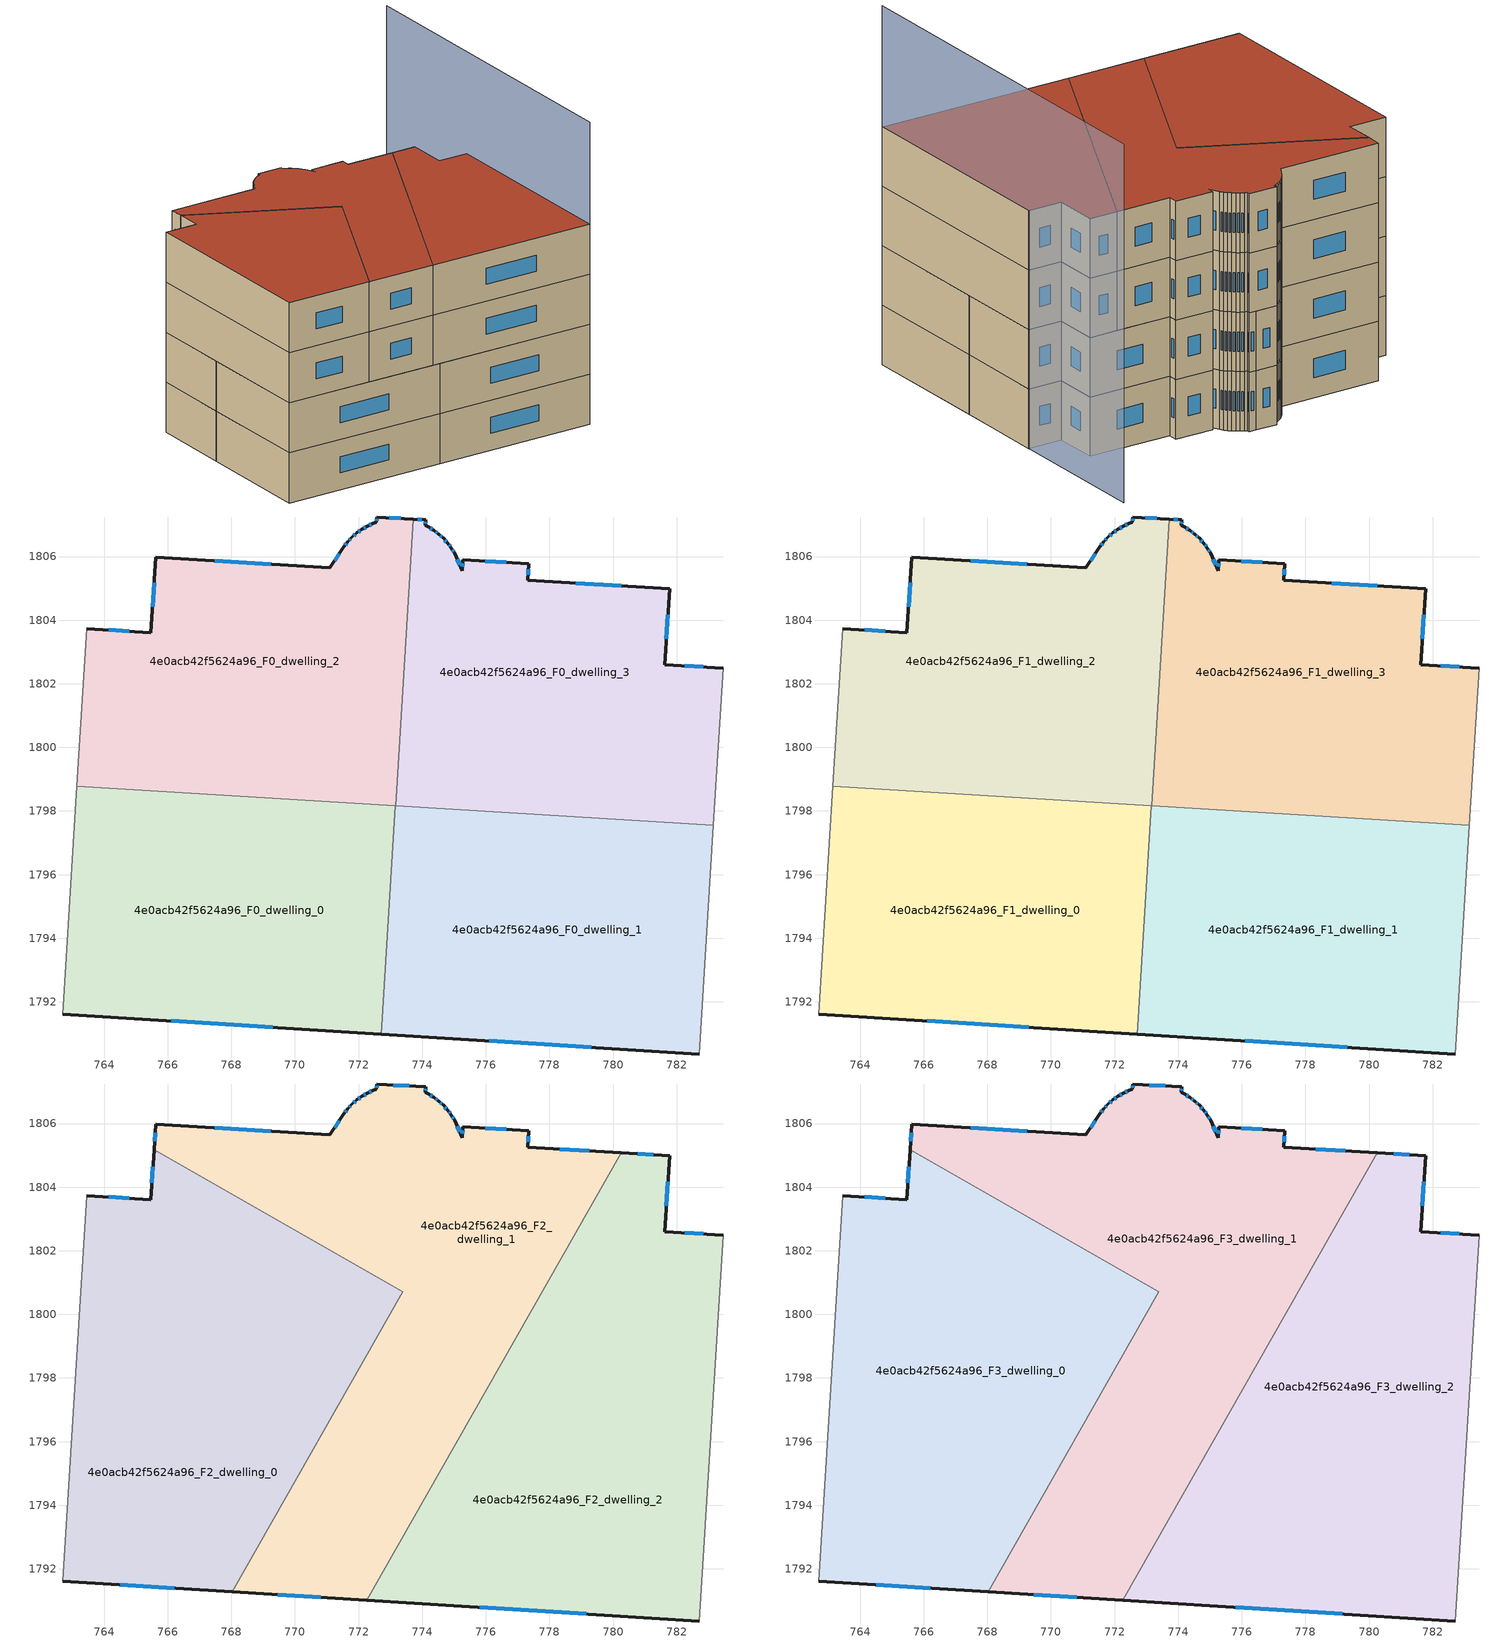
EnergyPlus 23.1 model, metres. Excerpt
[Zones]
4e0acb42f5624a96_F0_dwelling_0
 floor ground (EU_floor_Construction): 773.16,1798.16 772.71,1790.99 762.7,1791.61 763.15,1798.78 z0
 wall outside (EU_wall_Construction): 762.7,1791.61 772.71,1790.99 z0:3
 wall adiabatic (EU_wall_Construction): 763.15,1798.78 762.7,1791.61 z0:3
 wall to 4e0acb42f5624a96_F0_dwelling_1 (EU_wall_Construction): 772.71,1790.99 773.16,1798.16 z0:3
 wall to 4e0acb42f5624a96_F0_dwelling_2 (EU_wall_Construction): 773.16,1798.16 763.15,1798.78 z0:3
 window (EU_Window_Construction): 766.11,1791.4 769.31,1791.2 z1.02:1.98
4e0acb42f5624a96_F0_dwelling_1
 floor ground (EU_floor_Construction): 783.16,1797.55 782.71,1790.36 772.71,1790.99 773.16,1798.16 z0
 wall outside (EU_wall_Construction): 772.71,1790.99 782.71,1790.36 z0:3
 wall adiabatic (EU_wall_Construction): 782.71,1790.36 783.16,1797.55 z0:3
 wall to 4e0acb42f5624a96_F0_dwelling_3 (EU_wall_Construction): 783.16,1797.55 773.16,1798.16 z0:3
 window (EU_Window_Construction): 776.12,1790.77 779.31,1790.57 z1.02:1.98
4e0acb42f5624a96_F0_dwelling_2
 floor ground (EU_floor_Construction): 773.72,1807.17 773.17,1798.16 763.15,1798.78 763.45,1803.73 765.47,1803.61 765.62,1805.98 771.1,1805.64 771.54,1806.3 771.66,1806.47 771.79,1806.61 771.94,1806.74 772.11,1806.85 772.28,1806.96 772.46,1807.04 772.56,1807.07 772.57,1807.24 z0
 wall outside (EU_wall_Construction): 773.72,1807.17 772.57,1807.24 772.56,1807.07 772.46,1807.04 772.28,1806.96 772.11,1806.85 771.94,1806.74 771.79,1806.61 771.66,1806.47 771.54,1806.3 771.1,1805.64 765.62,1805.98 765.47,1803.61 763.45,1803.73 z0:3
 wall to 4e0acb42f5624a96_F0_dwelling_3 (EU_wall_Construction): 773.17,1798.16 773.72,1807.17 z0:3
 wall adiabatic (EU_wall_Construction): 763.45,1803.73 763.15,1798.78 z0:3
 window (EU_Window_Construction): 771.39,1806.08 771.25,1805.87 / 771.62,1806.41 771.58,1806.36 / 771.75,1806.56 771.7,1806.52 / 771.89,1806.7 771.84,1806.65 / 772.05,1806.82 772,1806.78 / 772.22,1806.92 772.17,1806.89 / 772.4,1807.01 772.34,1806.99 / 772.57,1807.18 772.57,1807.13 / 773.33,1807.2 772.96,1807.22 / 764.79,1803.65 764.14,1803.69 / 765.57,1805.17 765.52,1804.42 / 769.24,1805.76 767.49,1805.87 z1.02:1.98
4e0acb42f5624a96_F0_dwelling_3
 floor ground (EU_floor_Construction): 781.78,1804.98 781.63,1802.61 783.46,1802.49 783.16,1797.55 773.17,1798.16 773.72,1807.17 774.11,1807.15 774.1,1806.98 774.2,1806.93 774.37,1806.82 774.52,1806.71 774.67,1806.57 774.81,1806.42 774.92,1806.26 775.02,1806.09 775.26,1805.56 775.28,1805.9 777.35,1805.78 777.32,1805.26 z0
 wall outside (EU_wall_Construction): 783.46,1802.49 781.63,1802.61 781.78,1804.98 777.32,1805.26 777.35,1805.78 775.28,1805.9 775.26,1805.56 775.02,1806.09 774.92,1806.26 774.81,1806.42 774.67,1806.57 774.52,1806.71 774.37,1806.82 774.2,1806.93 774.1,1806.98 774.11,1807.15 773.72,1807.17 z0:3
 wall adiabatic (EU_wall_Construction): 783.16,1797.55 783.46,1802.49 z0:3
 window (EU_Window_Construction): 774.31,1806.86 774.26,1806.89 / 774.47,1806.75 774.42,1806.78 / 774.62,1806.62 774.57,1806.66 / 774.76,1806.47 774.72,1806.52 / 774.88,1806.32 774.84,1806.37 / 774.99,1806.15 774.95,1806.21 / 775.18,1805.74 775.1,1805.91 / 775.27,1805.78 775.27,1805.67 / 776.65,1805.82 775.98,1805.86 / 777.33,1805.43 777.34,1805.6 / 780.26,1805.07 778.84,1805.16 / 781.68,1803.41 781.73,1804.17 / 782.84,1802.53 782.25,1802.57 / 773.98,1807.16 773.86,1807.16 / 774.1,1807.04 774.11,1807.09 z1.02:1.98
4e0acb42f5624a96_F1_dwelling_0
 floor to 4e0acb42f5624a96_F0_dwelling_0 (EU_floor_Construction): 773.16,1798.16 772.71,1790.99 762.7,1791.61 763.15,1798.78 z3
 wall outside (EU_wall_Construction): 762.7,1791.61 772.71,1790.99 z3:6
 wall adiabatic (EU_wall_Construction): 763.15,1798.78 762.7,1791.61 z3:6
 wall to 4e0acb42f5624a96_F1_dwelling_1 (EU_wall_Construction): 772.71,1790.99 773.16,1798.16 z3:6
 wall to 4e0acb42f5624a96_F1_dwelling_2 (EU_wall_Construction): 773.16,1798.16 763.15,1798.78 z3:6
 window (EU_Window_Construction): 766.11,1791.4 769.31,1791.2 z4.02:4.98
4e0acb42f5624a96_F1_dwelling_1
 floor to 4e0acb42f5624a96_F0_dwelling_1 (EU_floor_Construction): 783.16,1797.55 782.71,1790.36 772.71,1790.99 773.16,1798.16 z3
 wall outside (EU_wall_Construction): 772.71,1790.99 782.71,1790.36 z3:6
 wall adiabatic (EU_wall_Construction): 782.71,1790.36 783.16,1797.55 z3:6
 wall to 4e0acb42f5624a96_F1_dwelling_3 (EU_wall_Construction): 783.16,1797.55 773.16,1798.16 z3:6
 window (EU_Window_Construction): 776.12,1790.77 779.31,1790.57 z4.02:4.98
4e0acb42f5624a96_F1_dwelling_2
 floor to 4e0acb42f5624a96_F0_dwelling_2 (EU_floor_Construction): 773.72,1807.17 773.17,1798.16 763.15,1798.78 763.45,1803.73 765.47,1803.61 765.62,1805.98 771.1,1805.64 771.54,1806.3 771.66,1806.47 771.79,1806.61 771.94,1806.74 772.11,1806.85 772.28,1806.96 772.46,1807.04 772.56,1807.07 772.57,1807.24 z3
 wall outside (EU_wall_Construction): 773.72,1807.17 772.57,1807.24 772.56,1807.07 772.46,1807.04 772.28,1806.96 772.11,1806.85 771.94,1806.74 771.79,1806.61 771.66,1806.47 771.54,1806.3 771.1,1805.64 765.62,1805.98 765.47,1803.61 763.45,1803.73 z3:6
 wall to 4e0acb42f5624a96_F1_dwelling_3 (EU_wall_Construction): 773.17,1798.16 773.72,1807.17 z3:6
 wall adiabatic (EU_wall_Construction): 763.45,1803.73 763.15,1798.78 z3:6
 window (EU_Window_Construction): 771.39,1806.08 771.25,1805.87 / 771.62,1806.41 771.58,1806.36 / 771.75,1806.56 771.7,1806.52 / 771.89,1806.7 771.84,1806.65 / 772.05,1806.82 772,1806.78 / 772.22,1806.92 772.17,1806.89 / 772.4,1807.01 772.34,1806.99 / 772.57,1807.18 772.57,1807.13 / 773.33,1807.2 772.96,1807.22 / 764.79,1803.65 764.14,1803.69 / 765.57,1805.17 765.52,1804.42 / 769.24,1805.76 767.49,1805.87 z4.02:4.98
4e0acb42f5624a96_F1_dwelling_3
 floor to 4e0acb42f5624a96_F0_dwelling_3 (EU_floor_Construction): 781.78,1804.98 781.63,1802.61 783.46,1802.49 783.16,1797.55 773.17,1798.16 773.72,1807.17 774.11,1807.15 774.1,1806.98 774.2,1806.93 774.37,1806.82 774.52,1806.71 774.67,1806.57 774.81,1806.42 774.92,1806.26 775.02,1806.09 775.26,1805.56 775.28,1805.9 777.35,1805.78 777.32,1805.26 z3
 wall outside (EU_wall_Construction): 783.46,1802.49 781.63,1802.61 781.78,1804.98 777.32,1805.26 777.35,1805.78 775.28,1805.9 775.26,1805.56 775.02,1806.09 774.92,1806.26 774.81,1806.42 774.67,1806.57 774.52,1806.71 774.37,1806.82 774.2,1806.93 774.1,1806.98 774.11,1807.15 773.72,1807.17 z3:6
 wall adiabatic (EU_wall_Construction): 783.16,1797.55 783.46,1802.49 z3:6
 window (EU_Window_Construction): 774.31,1806.86 774.26,1806.89 / 774.47,1806.75 774.42,1806.78 / 774.62,1806.62 774.57,1806.66 / 774.76,1806.47 774.72,1806.52 / 774.88,1806.32 774.84,1806.37 / 774.99,1806.15 774.95,1806.21 / 775.18,1805.74 775.1,1805.91 / 775.27,1805.78 775.27,1805.67 / 776.65,1805.82 775.98,1805.86 / 777.33,1805.43 777.34,1805.6 / 780.26,1805.07 778.84,1805.16 / 781.68,1803.41 781.73,1804.17 / 782.84,1802.53 782.25,1802.57 / 773.98,1807.16 773.86,1807.16 / 774.1,1807.04 774.11,1807.09 z4.02:4.98
4e0acb42f5624a96_F2_dwelling_0
 floor to 4e0acb42f5624a96_F1_dwelling_0 (EU_floor_Construction): 771.98,1798.24 768.03,1791.28 762.7,1791.61 763.15,1798.78 z6
 floor to 4e0acb42f5624a96_F1_dwelling_2 (EU_floor_Construction): 773.33,1800.76 773.31,1800.58 771.98,1798.24 763.15,1798.78 763.45,1803.73 765.47,1803.61 765.57,1805.17 z6
 wall outside (EU_wall_Construction): 765.57,1805.17 765.47,1803.61 763.45,1803.73 / 762.7,1791.61 768.03,1791.28 z6:9
 wall to 4e0acb42f5624a96_F2_dwelling_1 (EU_wall_Construction): 768.03,1791.28 773.39,1800.72 765.57,1805.17 z6:9
 wall adiabatic (EU_wall_Construction): 763.45,1803.73 762.7,1791.61 z6:9
 window (EU_Window_Construction): 765.54,1804.64 765.51,1804.14 / 764.52,1791.5 766.21,1791.39 / 764.79,1803.65 764.14,1803.69 z7.02:7.98
4e0acb42f5624a96_F2_dwelling_1
 floor to 4e0acb42f5624a96_F1_dwelling_3 (EU_floor_Construction): 780.26,1805.07 776.22,1797.97 773.17,1798.16 773.31,1800.58 773.39,1800.72 773.33,1800.76 773.72,1807.17 774.11,1807.15 774.1,1806.98 774.2,1806.93 774.37,1806.82 774.52,1806.71 774.67,1806.57 774.81,1806.42 774.92,1806.26 775.02,1806.09 775.26,1805.56 775.28,1805.9 777.35,1805.78 777.32,1805.26 z6
 floor to 4e0acb42f5624a96_F1_dwelling_0 (EU_floor_Construction): 773.16,1798.16 772.77,1791.91 772.26,1791.02 768.03,1791.28 771.98,1798.24 z6
 floor to 4e0acb42f5624a96_F1_dwelling_1 (EU_floor_Construction): 776.22,1797.97 772.77,1791.91 773.16,1798.16 z6
 floor to 4e0acb42f5624a96_F1_dwelling_2 (EU_floor_Construction): 773.72,1807.17 773.33,1800.76 765.57,1805.17 765.62,1805.98 771.1,1805.64 771.54,1806.3 771.66,1806.47 771.79,1806.61 771.94,1806.74 772.11,1806.85 772.28,1806.96 772.46,1807.04 772.56,1807.07 772.57,1807.24 z6; 773.31,1800.58 773.17,1798.16 771.98,1798.24 z6
 wall outside (EU_wall_Construction): 780.26,1805.08 777.32,1805.26 777.35,1805.78 775.28,1805.9 775.26,1805.56 775.02,1806.09 774.92,1806.26 774.81,1806.42 774.67,1806.57 774.52,1806.71 774.37,1806.82 774.2,1806.93 774.1,1806.98 774.11,1807.15 772.57,1807.24 772.56,1807.07 772.46,1807.04 772.28,1806.96 772.11,1806.85 771.94,1806.74 771.79,1806.61 771.66,1806.47 771.54,1806.3 771.1,1805.64 765.62,1805.98 765.57,1805.17 / 768.03,1791.28 772.26,1791.01 z6:9
 wall to 4e0acb42f5624a96_F2_dwelling_2 (EU_wall_Construction): 772.26,1791.01 780.26,1805.08 z6:9
 window (EU_Window_Construction): 765.6,1805.71 765.59,1805.45 / 769.24,1805.76 767.49,1805.87 / 771.39,1806.08 771.25,1805.87 / 771.62,1806.41 771.58,1806.36 / 771.75,1806.56 771.7,1806.52 / 771.89,1806.7 771.84,1806.65 / 772.05,1806.82 772,1806.78 / 772.22,1806.92 772.17,1806.89 / 772.4,1807.01 772.34,1806.99 / 772.57,1807.18 772.57,1807.13 / 773.59,1807.18 773.1,1807.21 / 774.1,1807.04 774.11,1807.09 / 774.31,1806.86 774.26,1806.89 / 774.47,1806.75 774.42,1806.78 / 774.62,1806.62 774.57,1806.66 / 774.76,1806.47 774.72,1806.52 / 774.88,1806.32 774.84,1806.37 / 774.99,1806.15 774.95,1806.21 / 775.18,1805.74 775.1,1805.91 / 775.27,1805.78 775.27,1805.67 / 776.65,1805.82 775.98,1805.86 / 777.33,1805.43 777.34,1805.6 / 779.26,1805.14 778.32,1805.2 / 769.47,1791.19 770.82,1791.11 z7.02:7.98
4e0acb42f5624a96_F2_dwelling_2
 floor to 4e0acb42f5624a96_F1_dwelling_1 (EU_floor_Construction): 783.16,1797.55 782.71,1790.36 772.71,1790.99 772.77,1791.91 776.22,1797.97 z6
 floor to 4e0acb42f5624a96_F1_dwelling_3 (EU_floor_Construction): 781.78,1804.98 781.63,1802.61 783.46,1802.49 783.16,1797.55 776.22,1797.97 780.26,1805.07 z6
 floor to 4e0acb42f5624a96_F1_dwelling_0 (EU_floor_Construction): 772.77,1791.91 772.71,1790.99 772.26,1791.02 z6
 wall outside (EU_wall_Construction): 783.46,1802.49 781.63,1802.61 781.78,1804.98 780.26,1805.08 / 772.26,1791.01 782.71,1790.36 z6:9
 wall adiabatic (EU_wall_Construction): 782.71,1790.36 783.46,1802.49 z6:9
 window (EU_Window_Construction): 781.26,1805.01 780.78,1805.04 / 781.68,1803.41 781.73,1804.17 / 782.84,1802.53 782.25,1802.57 / 775.82,1790.79 779.16,1790.58 z7.02:7.98
4e0acb42f5624a96_F3_dwelling_0
 floor to 4e0acb42f5624a96_F2_dwelling_0 (EU_floor_Construction): 773.39,1800.72 768.03,1791.28 762.7,1791.61 763.45,1803.73 765.47,1803.61 765.57,1805.17 z9
 wall outside (EU_wall_Construction): 765.57,1805.17 765.47,1803.61 763.45,1803.73 / 762.7,1791.61 768.03,1791.28 z9:12
 wall to 4e0acb42f5624a96_F3_dwelling_1 (EU_wall_Construction): 768.03,1791.28 773.39,1800.72 765.57,1805.17 z9:12
 wall adiabatic (EU_wall_Construction): 763.45,1803.73 762.7,1791.61 z9:12
 window (EU_Window_Construction): 765.54,1804.64 765.51,1804.14 / 764.52,1791.5 766.21,1791.39 / 764.79,1803.65 764.14,1803.69 z10.02:10.98
 roof outside (EU_roof_Construction): 768.03,1791.28 773.39,1800.72 765.57,1805.17 765.47,1803.61 763.45,1803.73 762.7,1791.61 z12
4e0acb42f5624a96_F3_dwelling_1
 floor to 4e0acb42f5624a96_F2_dwelling_1 (EU_floor_Construction): 780.26,1805.08 772.26,1791.01 768.03,1791.28 773.39,1800.72 765.57,1805.17 765.62,1805.98 771.1,1805.64 771.54,1806.3 771.66,1806.47 771.79,1806.61 771.94,1806.74 772.11,1806.85 772.28,1806.96 772.46,1807.04 772.56,1807.07 772.57,1807.24 774.11,1807.15 774.1,1806.98 774.2,1806.93 774.37,1806.82 774.52,1806.71 774.67,1806.57 774.81,1806.42 774.92,1806.26 775.02,1806.09 775.26,1805.56 775.28,1805.9 777.35,1805.78 777.32,1805.26 z9
 wall outside (EU_wall_Construction): 780.26,1805.08 777.32,1805.26 777.35,1805.78 775.28,1805.9 775.26,1805.56 775.02,1806.09 774.92,1806.26 774.81,1806.42 774.67,1806.57 774.52,1806.71 774.37,1806.82 774.2,1806.93 774.1,1806.98 774.11,1807.15 772.57,1807.24 772.56,1807.07 772.46,1807.04 772.28,1806.96 772.11,1806.85 771.94,1806.74 771.79,1806.61 771.66,1806.47 771.54,1806.3 771.1,1805.64 765.62,1805.98 765.57,1805.17 / 768.03,1791.28 772.26,1791.01 z9:12
 wall to 4e0acb42f5624a96_F3_dwelling_2 (EU_wall_Construction): 772.26,1791.01 780.26,1805.08 z9:12
 window (EU_Window_Construction): 765.6,1805.71 765.59,1805.45 / 769.24,1805.76 767.49,1805.87 / 771.39,1806.08 771.25,1805.87 / 771.62,1806.41 771.58,1806.36 / 771.75,1806.56 771.7,1806.52 / 771.89,1806.7 771.84,1806.65 / 772.05,1806.82 772,1806.78 / 772.22,1806.92 772.17,1806.89 / 772.4,1807.01 772.34,1806.99 / 772.57,1807.18 772.57,1807.13 / 773.59,1807.18 773.1,1807.21 / 774.1,1807.04 774.11,1807.09 / 774.31,1806.86 774.26,1806.89 / 774.47,1806.75 774.42,1806.78 / 774.62,1806.62 774.57,1806.66 / 774.76,1806.47 774.72,1806.52 / 774.88,1806.32 774.84,1806.37 / 774.99,1806.15 774.95,1806.21 / 775.18,1805.74 775.1,1805.91 / 775.27,1805.78 775.27,1805.67 / 776.65,1805.82 775.98,1805.86 / 777.33,1805.43 777.34,1805.6 / 779.26,1805.14 778.32,1805.2 / 769.47,1791.19 770.82,1791.11 z10.02:10.98
 roof outside (EU_roof_Construction): 772.26,1791.01 780.26,1805.08 777.32,1805.26 777.35,1805.78 775.28,1805.9 775.26,1805.56 775.02,1806.09 774.92,1806.26 774.81,1806.42 774.67,1806.57 774.52,1806.71 774.37,1806.82 774.2,1806.93 774.1,1806.98 774.11,1807.15 772.57,1807.24 772.56,1807.07 772.46,1807.04 772.28,1806.96 772.11,1806.85 771.94,1806.74 771.79,1806.61 771.66,1806.47 771.54,1806.3 771.1,1805.64 765.62,1805.98 765.57,1805.17 773.39,1800.72 768.03,1791.28 z12
4e0acb42f5624a96_F3_dwelling_2
 floor to 4e0acb42f5624a96_F2_dwelling_2 (EU_floor_Construction): 781.78,1804.98 781.63,1802.61 783.46,1802.49 782.71,1790.36 772.26,1791.01 780.26,1805.08 z9
 wall outside (EU_wall_Construction): 783.46,1802.49 781.63,1802.61 781.78,1804.98 780.26,1805.08 / 772.26,1791.01 782.71,1790.36 z9:12
 wall adiabatic (EU_wall_Construction): 782.71,1790.36 783.46,1802.49 z9:12
 window (EU_Window_Construction): 781.26,1805.01 780.78,1805.04 / 781.68,1803.41 781.73,1804.17 / 782.84,1802.53 782.25,1802.57 / 775.82,1790.79 779.16,1790.58 z10.02:10.98
 roof outside (EU_roof_Construction): 782.71,1790.36 783.46,1802.49 781.63,1802.61 781.78,1804.98 780.26,1805.08 772.26,1791.01 z12
shading: 782.7,1790.36 783.96,1810.35 z0:18.1
[Building]
EU S2 Campaign: North Axis=0; Terrain=City; Solar Distribution=FullExterior
[Site:Location]
Vienna: Latitude=48; Longitude=16.5; Time Zone=1; Elevation=183
[SizingPeriod:WeatherFileDays]
AnnualSizingPeriod: Begin Month=1; Begin Day of Month=1; End Month=12; End Day of Month=31; Day of Week for Start Day=Monday; Use Weather File Daylight Saving Period=No; Use Weather File Rain and Snow Indicators=No
[MATERIAL]
EU_InternalMass_Material: Roughness=MediumRough; Thickness=0.1; Conductivity=1; Density=1800; Specific Heat=900; Thermal Absorptance=0.9; Solar Absorptance=0.7; Visible Absorptance=0.7
[MATERIAL:NOMASS] Roughness=MediumRough; Thermal Absorptance=0.9; Solar Absorptance=0.7; Visible Absorptance=0.7
Name | Thermal Resistance
EU_wall_NoMass | 0.942466
EU_roof_NoMass | 0.551687
EU_floor_NoMass | 0.66527
[WINDOWMATERIAL:SIMPLEGLAZINGSYSTEM]
EU_Window_SimpleGlazing: UFactor=2.03367; Solar Heat Gain Coefficient=0.65; Visible Transmittance=0.65
[CONSTRUCTION]
EU_wall_Construction: EU_wall_NoMass
EU_roof_Construction: EU_roof_NoMass
EU_floor_Construction: EU_floor_NoMass
EU_Window_Construction: EU_Window_SimpleGlazing
EU_InternalMass_Construction: EU_InternalMass_Material
[ZONE] Type=1; Multiplier=1; Ceiling Height=autocalculate; Floor Area=autocalculate; Part of Total Floor Area=Yes
Name | Volume
4e0acb42f5624a96_F0_dwelling_0; 4e0acb42f5624a96_F1_dwelling_0 | 216.217
4e0acb42f5624a96_F2_dwelling_0; 4e0acb42f5624a96_F3_dwelling_0 | 288.333
4e0acb42f5624a96_F0_dwelling_1; 4e0acb42f5624a96_F1_dwelling_1 | 216.231
4e0acb42f5624a96_F2_dwelling_1; 4e0acb42f5624a96_F3_dwelling_1 | 288.345
4e0acb42f5624a96_F0_dwelling_2; 4e0acb42f5624a96_F1_dwelling_2 | 216.248
4e0acb42f5624a96_F2_dwelling_2; 4e0acb42f5624a96_F3_dwelling_2 | 288.3
4e0acb42f5624a96_F0_dwelling_3; 4e0acb42f5624a96_F1_dwelling_3 | 216.261
[INTERNALMASS] Construction=EU_InternalMass_Construction
Name | Zone or ZoneList | Surface Area
4e0acb42f5624a96_F0_dwelling_0_EU_InternalMass | 4e0acb42f5624a96_F0_dwelling_0 | 72.0725
4e0acb42f5624a96_F0_dwelling_1_EU_InternalMass | 4e0acb42f5624a96_F0_dwelling_1 | 72.077
4e0acb42f5624a96_F0_dwelling_2_EU_InternalMass | 4e0acb42f5624a96_F0_dwelling_2 | 72.0833
4e0acb42f5624a96_F0_dwelling_3_EU_InternalMass | 4e0acb42f5624a96_F0_dwelling_3 | 72.0871
4e0acb42f5624a96_F1_dwelling_0_EU_InternalMass | 4e0acb42f5624a96_F1_dwelling_0 | 72.0725
4e0acb42f5624a96_F1_dwelling_1_EU_InternalMass | 4e0acb42f5624a96_F1_dwelling_1 | 72.077
4e0acb42f5624a96_F1_dwelling_2_EU_InternalMass | 4e0acb42f5624a96_F1_dwelling_2 | 72.0833
4e0acb42f5624a96_F1_dwelling_3_EU_InternalMass | 4e0acb42f5624a96_F1_dwelling_3 | 72.0871
4e0acb42f5624a96_F2_dwelling_0_EU_InternalMass | 4e0acb42f5624a96_F2_dwelling_0 | 96.1103
4e0acb42f5624a96_F2_dwelling_1_EU_InternalMass | 4e0acb42f5624a96_F2_dwelling_1 | 96.1159
4e0acb42f5624a96_F2_dwelling_2_EU_InternalMass | 4e0acb42f5624a96_F2_dwelling_2 | 96.1029
4e0acb42f5624a96_F3_dwelling_0_EU_InternalMass | 4e0acb42f5624a96_F3_dwelling_0 | 96.1103
4e0acb42f5624a96_F3_dwelling_1_EU_InternalMass | 4e0acb42f5624a96_F3_dwelling_1 | 96.1159
4e0acb42f5624a96_F3_dwelling_2_EU_InternalMass | 4e0acb42f5624a96_F3_dwelling_2 | 96.1029
[OTHEREQUIPMENT] Fuel Type=Electricity; Design Level Calculation Method=Watts/Area; Power per Zone Floor Area=1; Fraction Latent=0; Fraction Radiant=0; Fraction Lost=0; Carbon Dioxide Generation Rate=0; EndUse Subcategory=EU_Step8_InternalGains
Name | Zone or ZoneList or Space or SpaceList | Schedule
EU_Step8_InternalGain_4e0acb42f5624a96_F0_dwelling_0_f000 | 4e0acb42f5624a96_F0_dwelling_0 | EU_Step8_GainSchedule_4e0acb42f5624a96_F0_dwelling_0_f000
EU_Step8_InternalGain_4e0acb42f5624a96_F0_dwelling_1_f000 | 4e0acb42f5624a96_F0_dwelling_1 | EU_Step8_GainSchedule_4e0acb42f5624a96_F0_dwelling_1_f000
EU_Step8_InternalGain_4e0acb42f5624a96_F0_dwelling_2_f000 | 4e0acb42f5624a96_F0_dwelling_2 | EU_Step8_GainSchedule_4e0acb42f5624a96_F0_dwelling_2_f000
EU_Step8_InternalGain_4e0acb42f5624a96_F0_dwelling_3_f000 | 4e0acb42f5624a96_F0_dwelling_3 | EU_Step8_GainSchedule_4e0acb42f5624a96_F0_dwelling_3_f000
EU_Step8_InternalGain_4e0acb42f5624a96_F1_dwelling_0_f000 | 4e0acb42f5624a96_F1_dwelling_0 | EU_Step8_GainSchedule_4e0acb42f5624a96_F1_dwelling_0_f000
EU_Step8_InternalGain_4e0acb42f5624a96_F1_dwelling_1_f000 | 4e0acb42f5624a96_F1_dwelling_1 | EU_Step8_GainSchedule_4e0acb42f5624a96_F1_dwelling_1_f000
EU_Step8_InternalGain_4e0acb42f5624a96_F1_dwelling_2_f000 | 4e0acb42f5624a96_F1_dwelling_2 | EU_Step8_GainSchedule_4e0acb42f5624a96_F1_dwelling_2_f000
EU_Step8_InternalGain_4e0acb42f5624a96_F1_dwelling_3_f000 | 4e0acb42f5624a96_F1_dwelling_3 | EU_Step8_GainSchedule_4e0acb42f5624a96_F1_dwelling_3_f000
EU_Step8_InternalGain_4e0acb42f5624a96_F2_dwelling_0_f000 | 4e0acb42f5624a96_F2_dwelling_0 | EU_Step8_GainSchedule_4e0acb42f5624a96_F2_dwelling_0_f000
EU_Step8_InternalGain_4e0acb42f5624a96_F2_dwelling_1_f000 | 4e0acb42f5624a96_F2_dwelling_1 | EU_Step8_GainSchedule_4e0acb42f5624a96_F2_dwelling_1_f000
EU_Step8_InternalGain_4e0acb42f5624a96_F2_dwelling_2_f000 | 4e0acb42f5624a96_F2_dwelling_2 | EU_Step8_GainSchedule_4e0acb42f5624a96_F2_dwelling_2_f000
EU_Step8_InternalGain_4e0acb42f5624a96_F3_dwelling_0_f000 | 4e0acb42f5624a96_F3_dwelling_0 | EU_Step8_GainSchedule_4e0acb42f5624a96_F3_dwelling_0_f000
EU_Step8_InternalGain_4e0acb42f5624a96_F3_dwelling_1_f000 | 4e0acb42f5624a96_F3_dwelling_1 | EU_Step8_GainSchedule_4e0acb42f5624a96_F3_dwelling_1_f000
EU_Step8_InternalGain_4e0acb42f5624a96_F3_dwelling_2_f000 | 4e0acb42f5624a96_F3_dwelling_2 | EU_Step8_GainSchedule_4e0acb42f5624a96_F3_dwelling_2_f000
[ZONEVENTILATION:DESIGNFLOWRATE] Schedule=EU_AlwaysOn; Design Flow Rate Calculation Method=AirChanges/Hour; Air Changes per Hour=0.530523; Ventilation Type=Natural; Fan Pressure Rise=0; Fan Total Efficiency=1; Constant Term Coefficient=1; Temperature Term Coefficient=0; Velocity Term Coefficient=0; Velocity Squared Term Coefficient=0; Minimum Indoor Temperature=-100; Maximum Indoor Temperature=100; Delta Temperature=-100; Minimum Outdoor Temperature=-100; Maximum Outdoor Temperature=100; Maximum Wind Speed=40
Name | Zone or ZoneList or Space or SpaceList
EU_ConstantAir_4e0acb42f5624a96_F0_dwelling_0 | 4e0acb42f5624a96_F0_dwelling_0
EU_ConstantAir_4e0acb42f5624a96_F0_dwelling_1 | 4e0acb42f5624a96_F0_dwelling_1
EU_ConstantAir_4e0acb42f5624a96_F0_dwelling_2 | 4e0acb42f5624a96_F0_dwelling_2
EU_ConstantAir_4e0acb42f5624a96_F0_dwelling_3 | 4e0acb42f5624a96_F0_dwelling_3
EU_ConstantAir_4e0acb42f5624a96_F1_dwelling_0 | 4e0acb42f5624a96_F1_dwelling_0
EU_ConstantAir_4e0acb42f5624a96_F1_dwelling_1 | 4e0acb42f5624a96_F1_dwelling_1
EU_ConstantAir_4e0acb42f5624a96_F1_dwelling_2 | 4e0acb42f5624a96_F1_dwelling_2
EU_ConstantAir_4e0acb42f5624a96_F1_dwelling_3 | 4e0acb42f5624a96_F1_dwelling_3
EU_ConstantAir_4e0acb42f5624a96_F2_dwelling_0 | 4e0acb42f5624a96_F2_dwelling_0
EU_ConstantAir_4e0acb42f5624a96_F2_dwelling_1 | 4e0acb42f5624a96_F2_dwelling_1
EU_ConstantAir_4e0acb42f5624a96_F2_dwelling_2 | 4e0acb42f5624a96_F2_dwelling_2
EU_ConstantAir_4e0acb42f5624a96_F3_dwelling_0 | 4e0acb42f5624a96_F3_dwelling_0
EU_ConstantAir_4e0acb42f5624a96_F3_dwelling_1 | 4e0acb42f5624a96_F3_dwelling_1
EU_ConstantAir_4e0acb42f5624a96_F3_dwelling_2 | 4e0acb42f5624a96_F3_dwelling_2
[HVACTEMPLATE:THERMOSTAT] Constant Heating Setpoint=20; Constant Cooling Setpoint=50
EU_HeatOnly_4e0acb42f5624a96_F0_dwelling_0; EU_HeatOnly_4e0acb42f5624a96_F0_dwelling_1; EU_HeatOnly_4e0acb42f5624a96_F0_dwelling_2; EU_HeatOnly_4e0acb42f5624a96_F0_dwelling_3; EU_HeatOnly_4e0acb42f5624a96_F1_dwelling_0; EU_HeatOnly_4e0acb42f5624a96_F1_dwelling_1; EU_HeatOnly_4e0acb42f5624a96_F1_dwelling_2; EU_HeatOnly_4e0acb42f5624a96_F1_dwelling_3; EU_HeatOnly_4e0acb42f5624a96_F2_dwelling_0; EU_HeatOnly_4e0acb42f5624a96_F2_dwelling_1; EU_HeatOnly_4e0acb42f5624a96_F2_dwelling_2; EU_HeatOnly_4e0acb42f5624a96_F3_dwelling_0; EU_HeatOnly_4e0acb42f5624a96_F3_dwelling_1; EU_HeatOnly_4e0acb42f5624a96_F3_dwelling_2
[HVACTEMPLATE:ZONE:IDEALLOADSAIRSYSTEM] System Availability Schedule=EU_AlwaysOn; Maximum Heating Supply Air Temperature=50; Minimum Cooling Supply Air Temperature=13; Maximum Heating Supply Air Humidity Ratio=0.0156; Minimum Cooling Supply Air Humidity Ratio=0.0077; Heating Limit=NoLimit; Cooling Limit=NoLimit; Heating Availability Schedule=EU_AlwaysOn; Cooling Availability Schedule=EU_CoolingOff; Dehumidification Control Type=ConstantSensibleHeatRatio; Cooling Sensible Heat Ratio=0.7; Dehumidification Setpoint=60; Humidification Control Type=None; Humidification Setpoint=30; Outdoor Air Method=None; Outdoor Air Flow Rate per Person=0.00944; Outdoor Air Flow Rate per Zone Floor Area=0; Outdoor Air Flow Rate per Zone=0; Demand Controlled Ventilation Type=None; Outdoor Air Economizer Type=NoEconomizer; Heat Recovery Type=None; Sensible Heat Recovery Effectiveness=0.7; Latent Heat Recovery Effectiveness=0.65
Name | Template Thermostat
4e0acb42f5624a96_F0_dwelling_0 | EU_HeatOnly_4e0acb42f5624a96_F0_dwelling_0
4e0acb42f5624a96_F0_dwelling_1 | EU_HeatOnly_4e0acb42f5624a96_F0_dwelling_1
4e0acb42f5624a96_F0_dwelling_2 | EU_HeatOnly_4e0acb42f5624a96_F0_dwelling_2
4e0acb42f5624a96_F0_dwelling_3 | EU_HeatOnly_4e0acb42f5624a96_F0_dwelling_3
4e0acb42f5624a96_F1_dwelling_0 | EU_HeatOnly_4e0acb42f5624a96_F1_dwelling_0
4e0acb42f5624a96_F1_dwelling_1 | EU_HeatOnly_4e0acb42f5624a96_F1_dwelling_1
4e0acb42f5624a96_F1_dwelling_2 | EU_HeatOnly_4e0acb42f5624a96_F1_dwelling_2
4e0acb42f5624a96_F1_dwelling_3 | EU_HeatOnly_4e0acb42f5624a96_F1_dwelling_3
4e0acb42f5624a96_F2_dwelling_0 | EU_HeatOnly_4e0acb42f5624a96_F2_dwelling_0
4e0acb42f5624a96_F2_dwelling_1 | EU_HeatOnly_4e0acb42f5624a96_F2_dwelling_1
4e0acb42f5624a96_F2_dwelling_2 | EU_HeatOnly_4e0acb42f5624a96_F2_dwelling_2
4e0acb42f5624a96_F3_dwelling_0 | EU_HeatOnly_4e0acb42f5624a96_F3_dwelling_0
4e0acb42f5624a96_F3_dwelling_1 | EU_HeatOnly_4e0acb42f5624a96_F3_dwelling_1
4e0acb42f5624a96_F3_dwelling_2 | EU_HeatOnly_4e0acb42f5624a96_F3_dwelling_2
[SIZING:ZONE] Zone Cooling Design Supply Air Temperature Input Method=SupplyAirTemperature; Zone Cooling Design Supply Air Temperature=13; Zone Heating Design Supply Air Temperature Input Method=SupplyAirTemperature; Zone Heating Design Supply Air Temperature=50; Zone Cooling Design Supply Air Humidity Ratio=0.008; Zone Heating Design Supply Air Humidity Ratio=0.008; Cooling Design Air Flow Method=DesignDay; Cooling Design Air Flow Rate=0; Cooling Minimum Air Flow per Zone Floor Area=0.000762; Cooling Minimum Air Flow=0; Cooling Minimum Air Flow Fraction=0.2; Heating Design Air Flow Method=DesignDay; Heating Design Air Flow Rate=0; Heating Maximum Air Flow per Zone Floor Area=0.002032; Heating Maximum Air Flow=0.141576; Heating Maximum Air Flow Fraction=0.3; Account for Dedicated Outdoor Air System=No; Dedicated Outdoor Air System Control Strategy=NeutralSupplyAir; Dedicated Outdoor Air Low Setpoint Temperature for Design=autosize; Dedicated Outdoor Air High Setpoint Temperature for Design=autosize; Zone Load Sizing Method=Sensible Load Only No Latent Load; Zone Latent Cooling Design Supply Air Humidity Ratio Input Method=HumidityRatioDifference; Zone Cooling Design Supply Air Humidity Ratio Difference=0.005; Zone Latent Heating Design Supply Air Humidity Ratio Input Method=HumidityRatioDifference; Zone Humidification Design Supply Air Humidity Ratio Difference=0.005
4e0acb42f5624a96_F0_dwelling_0; 4e0acb42f5624a96_F0_dwelling_1; 4e0acb42f5624a96_F0_dwelling_2; 4e0acb42f5624a96_F0_dwelling_3; 4e0acb42f5624a96_F1_dwelling_0; 4e0acb42f5624a96_F1_dwelling_1; 4e0acb42f5624a96_F1_dwelling_2; 4e0acb42f5624a96_F1_dwelling_3; 4e0acb42f5624a96_F2_dwelling_0; 4e0acb42f5624a96_F2_dwelling_1; 4e0acb42f5624a96_F2_dwelling_2; 4e0acb42f5624a96_F3_dwelling_0; 4e0acb42f5624a96_F3_dwelling_1; 4e0acb42f5624a96_F3_dwelling_2
[SCHEDULE:CONSTANT]
Name | Hourly Value
EU_AlwaysOn | 1
EU_CoolingOff | 0
[SCHEDULE:FILE] Column Number=1; Rows to Skip at Top=0; Number of Hours of Data=8760; Column Separator=Comma; Interpolate to Timestep=No; Minutes per Item=60; Adjust Schedule for Daylight Savings=Yes
Name | File
EU_Step8_GainSchedule_4e0acb42f5624a96_F0_dwelling_0_f000 | ../../schedules/4e0acb42f5624a96/4e0acb42f5624a96_F0_dwelling_0_f000_gain.csv
EU_Step8_GainSchedule_4e0acb42f5624a96_F0_dwelling_1_f000 | ../../schedules/4e0acb42f5624a96/4e0acb42f5624a96_F0_dwelling_1_f000_gain.csv
EU_Step8_GainSchedule_4e0acb42f5624a96_F0_dwelling_2_f000 | ../../schedules/4e0acb42f5624a96/4e0acb42f5624a96_F0_dwelling_2_f000_gain.csv
EU_Step8_GainSchedule_4e0acb42f5624a96_F0_dwelling_3_f000 | ../../schedules/4e0acb42f5624a96/4e0acb42f5624a96_F0_dwelling_3_f000_gain.csv
EU_Step8_GainSchedule_4e0acb42f5624a96_F1_dwelling_0_f000 | ../../schedules/4e0acb42f5624a96/4e0acb42f5624a96_F1_dwelling_0_f000_gain.csv
EU_Step8_GainSchedule_4e0acb42f5624a96_F1_dwelling_1_f000 | ../../schedules/4e0acb42f5624a96/4e0acb42f5624a96_F1_dwelling_1_f000_gain.csv
EU_Step8_GainSchedule_4e0acb42f5624a96_F1_dwelling_2_f000 | ../../schedules/4e0acb42f5624a96/4e0acb42f5624a96_F1_dwelling_2_f000_gain.csv
EU_Step8_GainSchedule_4e0acb42f5624a96_F1_dwelling_3_f000 | ../../schedules/4e0acb42f5624a96/4e0acb42f5624a96_F1_dwelling_3_f000_gain.csv
EU_Step8_GainSchedule_4e0acb42f5624a96_F2_dwelling_0_f000 | ../../schedules/4e0acb42f5624a96/4e0acb42f5624a96_F2_dwelling_0_f000_gain.csv
EU_Step8_GainSchedule_4e0acb42f5624a96_F2_dwelling_1_f000 | ../../schedules/4e0acb42f5624a96/4e0acb42f5624a96_F2_dwelling_1_f000_gain.csv
EU_Step8_GainSchedule_4e0acb42f5624a96_F2_dwelling_2_f000 | ../../schedules/4e0acb42f5624a96/4e0acb42f5624a96_F2_dwelling_2_f000_gain.csv
EU_Step8_GainSchedule_4e0acb42f5624a96_F3_dwelling_0_f000 | ../../schedules/4e0acb42f5624a96/4e0acb42f5624a96_F3_dwelling_0_f000_gain.csv
EU_Step8_GainSchedule_4e0acb42f5624a96_F3_dwelling_1_f000 | ../../schedules/4e0acb42f5624a96/4e0acb42f5624a96_F3_dwelling_1_f000_gain.csv
EU_Step8_GainSchedule_4e0acb42f5624a96_F3_dwelling_2_f000 | ../../schedules/4e0acb42f5624a96/4e0acb42f5624a96_F3_dwelling_2_f000_gain.csv
